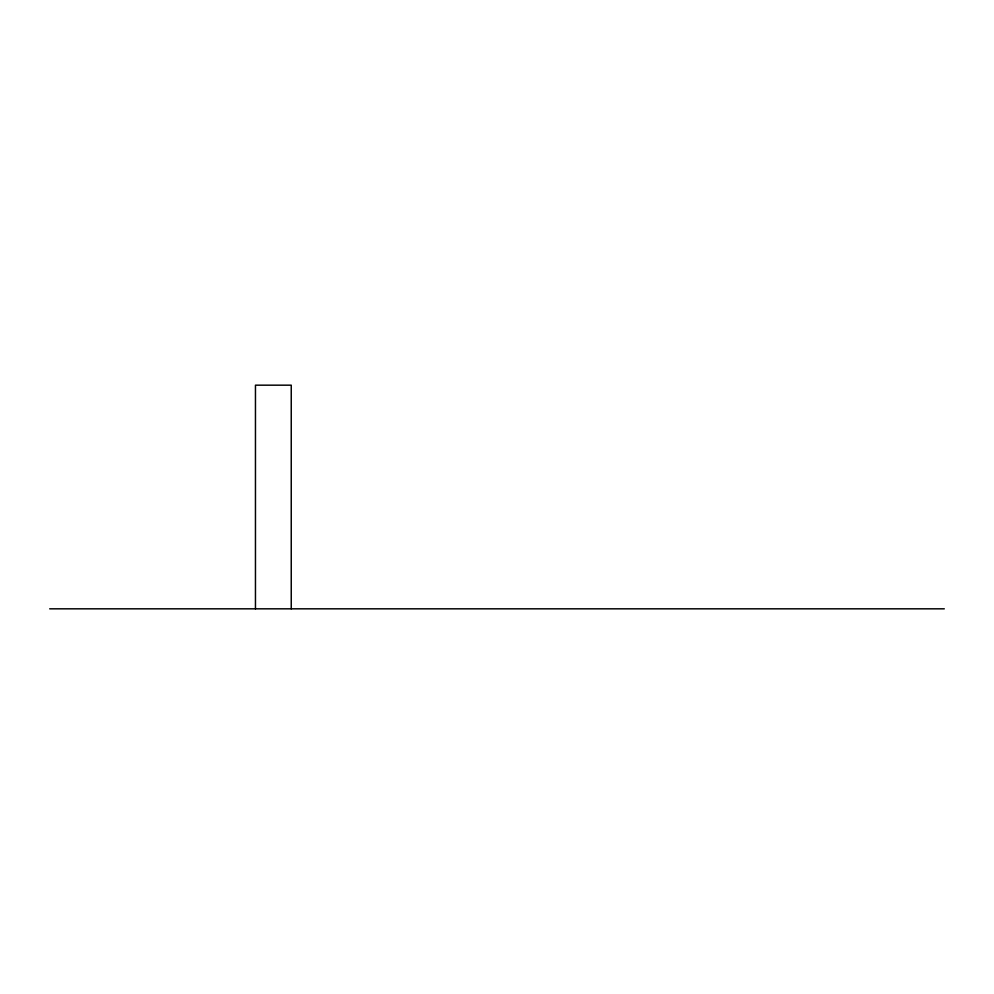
<?xml version="1.0" encoding="UTF-8"?>
<svg xmlns="http://www.w3.org/2000/svg" width="994" height="994" viewBox="0 0 994 994"><rect width="100%" height="100%" fill="white"/><g stroke="black" fill="none" stroke-linecap="round" stroke-linejoin="round"><path stroke-width="1.49" d="M49.7 608.825L944.3 608.825M291.242 608.825L291.242 385.175L255.458 385.175L255.458 608.825"/></g></svg>
